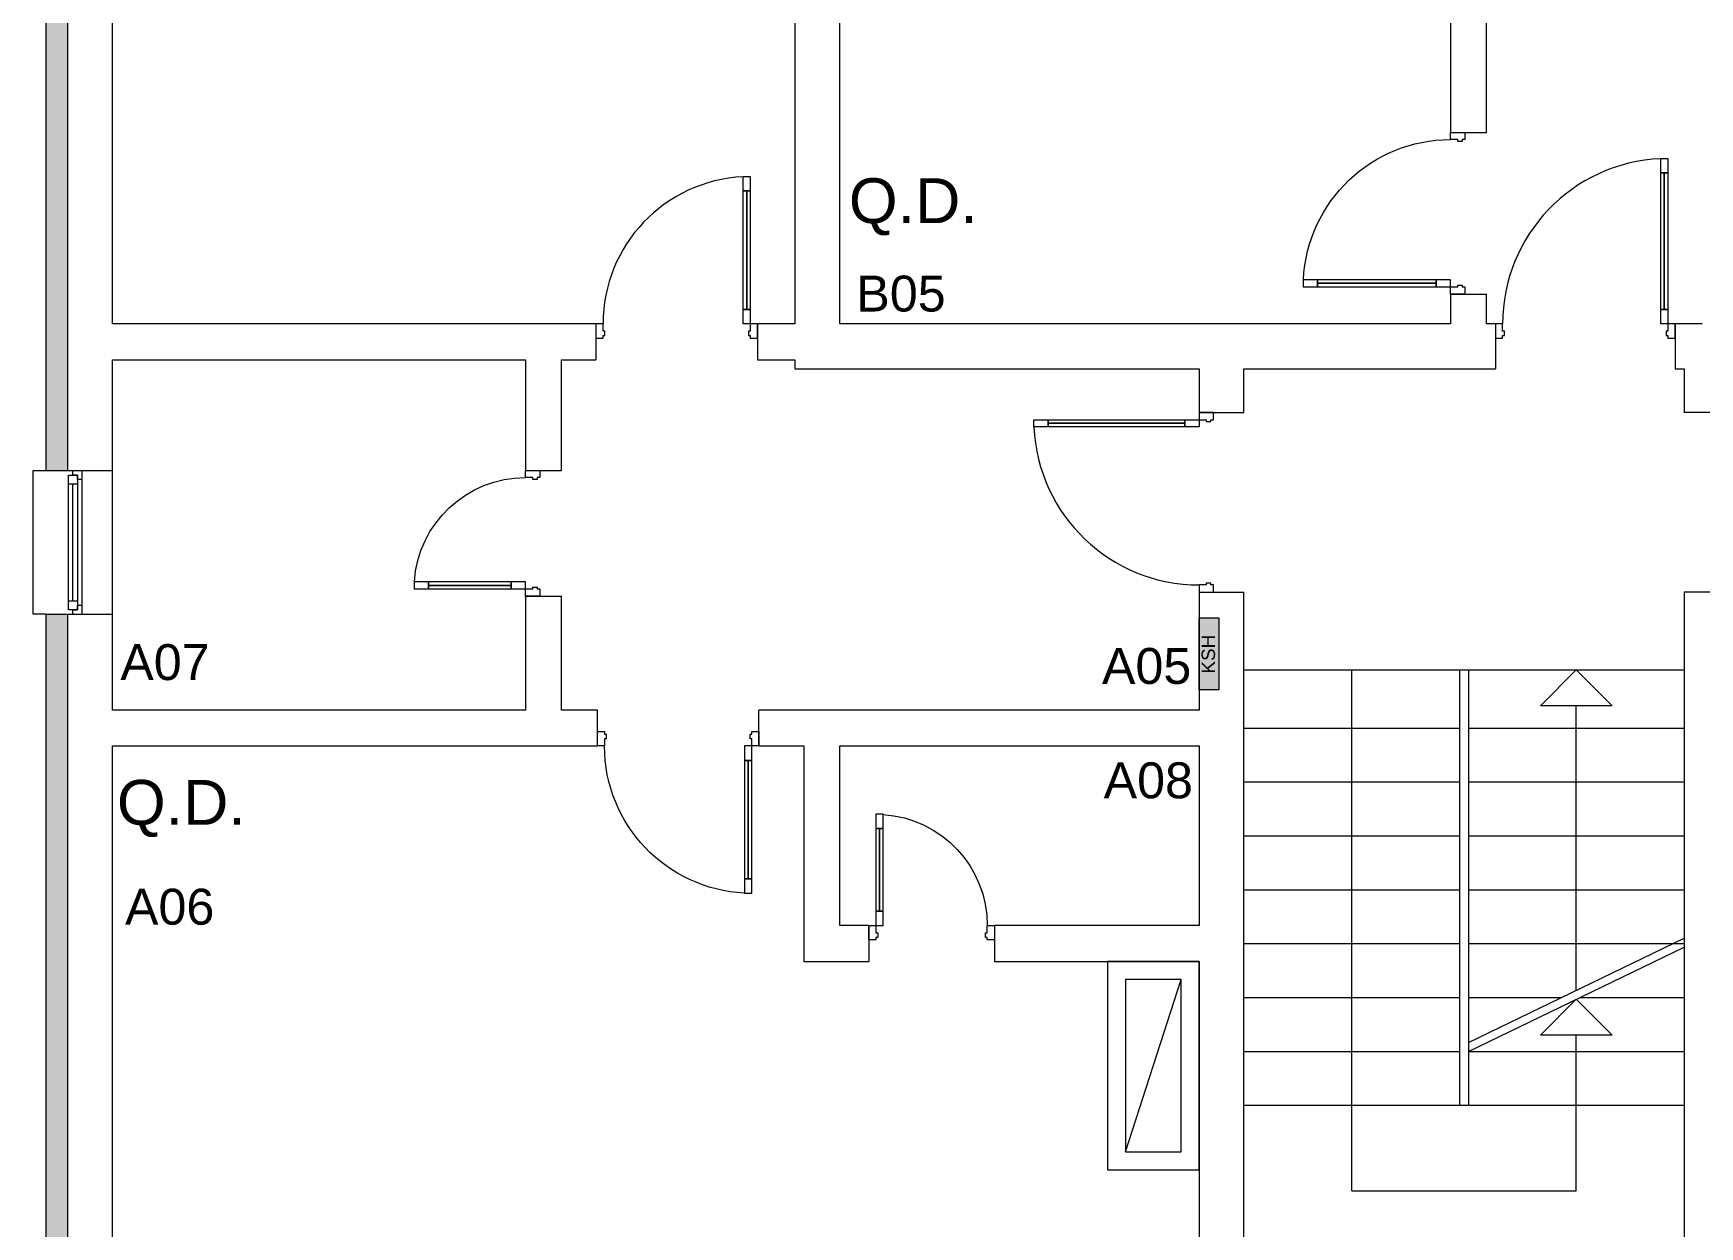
# Model space of a CAD drawing. Header units: millimetres. Extents: x 2773669 to 2919208, y -67651 to -3984.
# Drawn here: x 2803878 to 2813155, y -53785 to -47141 of the extents above; entities that cross this region are included whole.
import ezdxf

# ---------------------------------------------------------------- set-up
doc = ezdxf.new("R2010")
doc.units = ezdxf.units.MM
doc.header["$MEASUREMENT"] = 0
doc.layers.add('0_muret e jashtme', color=7, linetype='Continuous')
doc.layers.add('Shell - Roof', color=7, linetype='Continuous')
for name, color, linetype, lineweight, true_color in [('0_muret e jashtme_Pen_No__82', 7, 'Continuous', 0, 0xaaaaaa), ('ARCHICAD Doors_Pen_No__82', 7, 'Continuous', 0, 0xaaaaaa), ('ARCHICAD Windows_Pen_No__82', 7, 'Continuous', 0, 0xaaaaaa), ('Shell - Roof_Pen_No__82', 7, 'Continuous', 0, 0xaaaaaa), ('Structural - Bearing_Pen_No__82', 7, 'Continuous', 0, 0xaaaaaa), ('Text blocks_Pen_No__82', 7, 'Continuous', 0, 0xaaaaaa)]:
    doc.layers.add(name, color=color, linetype=linetype, lineweight=lineweight, true_color=true_color)
doc.layers.add('Structural - Bearing_Pen_No__19', color=255, linetype='Continuous', lineweight=0)
doc.styles.add('GENERATED_STYLE_1', font='arial.ttf')
pattern_1 = [(90, (2247653.822, -76424.967), (-34.6410162, 0), [20, -40]), (90, (2247636.502, -76394.967), (-34.6410162, 0), [20, -40]), (150, (2247653.822, -76404.967), (17.320508, 30), [20, -40]), (150, (2247619.18, -76404.967), (17.320508, 30), [20, -40]), (210, (2247653.822, -76424.967), (-17.320508, 30), [20, -40]), (210, (2247619.18, -76424.967), (-17.320508, 30), [20, -40])]

# ---------------------------------------------------------------- blocks, each defined once
blk = doc.blocks.new('Window 22')
at = {"layer": 'ARCHICAD Windows_Pen_No__82', "color": 253, "linetype": 'Continuous', "lineweight": 0, "true_color": 0xaaaaaa}
for p, q in [((-400, 150), (-400, 220)), ((-400, 220), (400, 220)), ((400, 220), (400, 150)), ((-400, 150), (-400, 30)), ((400, 150), (400, 30)), ((-400, 30), (-400, 0)), ((-400, 0), (-375, 0)), ((-400, 0), (-400, -50)), ((-400, 0), (-400, -50)), ((-375, 25), (-325, 25)), ((-375, -25), (-375, 25)), ((-375, 0), (-375, -25)), ((-325, 25), (325, 25)), ((-325, 25), (-325, -25)), ((-325, 25), (325, 25)), ((-325, 0), (325, 0)), ((325, -25), (325, 25)), ((325, 25), (375, 25)), ((375, 25), (375, -25)), ((375, -25), (375, 0)), ((375, 0), (400, 0)), ((400, 30), (400, 0)), ((400, 0), (400, -50)), ((400, 0), (400, -50)), ((-350, -50), (-400, -50)), ((-400, -50), (-400, -220)), ((-375, -25), (-350, -25)), ((-325, -25), (-375, -25)), ((-350, -25), (-350, -50)), ((350, -50), (-350, -50)), ((325, -25), (-325, -25)), ((375, -25), (325, -25)), ((350, -50), (350, -25)), ((350, -25), (375, -25)), ((400, -50), (350, -50)), ((400, -50), (400, -220)), ((-400, -220), (400, -220))]:
    blk.add_line(p, q, dxfattribs=at)
blk = doc.blocks.new('Wall_1', base_point=(2804318.2, -45158.5))
at = {"layer": '0_muret e jashtme_Pen_No__82', "linetype": 'Continuous', "lineweight": 0, "true_color": 0xaaaaaa}
h = blk.add_hatch(dxfattribs=at)
h.set_pattern_fill('STYROFOAM_SM_INSULATION', color=253, style=0, pattern_type=2)
h.set_pattern_definition(pattern_1)
h.paths.add_polyline_path([(2803948.2, -45158.5), (2803948.2, -49575.3), (2804068.2, -49575.3), (2804068.2, -45158.5)])
h = blk.add_hatch(dxfattribs=at)
h.set_pattern_fill('STYROFOAM_SM_INSULATION', color=253, style=0, pattern_type=2)
h.set_pattern_definition(pattern_1)
h.paths.add_polyline_path([(2803948.2, -55578.5), (2804068.2, -55458.5), (2804068.2, -50375.3), (2803948.2, -50375.3)])
at = {"layer": '0_muret e jashtme_Pen_No__82', "color": 253, "linetype": 'Continuous', "lineweight": 0, "true_color": 0xaaaaaa}
for p, q in [((2804068.2, -45158.5), (2804068.2, -49575.3)), ((2803948.2, -49575.3), (2804068.2, -49575.3)), ((2804068.2, -49575.3), (2804098.2, -49575.3)), ((2804098.2, -49575.3), (2804148.2, -49575.3)), ((2804148.2, -49575.3), (2804318.2, -49575.3)), ((2803948.2, -50375.3), (2804068.2, -50375.3)), ((2804068.2, -50375.3), (2804068.2, -55458.5)), ((2804068.2, -50375.3), (2804098.2, -50375.3)), ((2804098.2, -50375.3), (2804148.2, -50375.3)), ((2804148.2, -50375.3), (2804318.2, -50375.3))]:
    blk.add_line(p, q, dxfattribs=at)
at = {"layer": '0_muret e jashtme_Pen_No__82', "color": 253, "linetype": 'Continuous', "lineweight": 0, "true_color": 0xaaaaaa, "flags": 128}
for points in [[(2803948.2, -45158.5), (2803948.2, -49575.3)], [(2804318.2, -45158.5), (2803948.2, -45158.5)], [(2804318.2, -48758.5), (2804318.2, -45158.5)], [(2804318.2, -49575.3), (2804318.2, -48958.5)], [(2803948.2, -50375.3), (2803948.2, -55578.5)], [(2804318.2, -50908.5), (2804318.2, -50375.3)], [(2804318.2, -55208.5), (2804318.2, -51108.5)]]:
    blk.add_lwpolyline(points, dxfattribs=at)
at = {"layer": 'ARCHICAD Windows_Pen_No__82', "color": 253, "linetype": 'Continuous', "lineweight": 0, "true_color": 0xaaaaaa, "zscale": 1000, "rotation": 90}
blk.add_blockref('Window 22', (2804098.2, -49975.3), dxfattribs=at)
blk = doc.blocks.new('Storefront 22_2')
at = {"layer": 'ARCHICAD Doors_Pen_No__82', "color": 253, "linetype": 'Continuous', "lineweight": 0, "true_color": 0xaaaaaa}
for p, q in [((420, 840), (420, 920)), ((420, 920), (460, 920)), ((420, 840), (440, 840)), ((420, 80), (420, 840)), ((460, 840), (420, 840)), ((440, 840), (460, 840)), ((440, 80), (440, 840)), ((440, 840), (440, 80)), ((440, 840), (440, 80)), ((460, 920), (460, 840)), ((460, 840), (460, 80)), ((-500, 0), (-500, -80)), ((-460, 0), (-500, 0)), ((-500, 0), (-500, -80)), ((-500, 0), (-500, -80)), ((-460, -40), (-460, 0)), ((440, 80), (420, 80)), ((420, 0), (420, 80)), ((420, 80), (460, 80)), ((460, 0), (420, 0)), ((460, 80), (440, 80)), ((460, 80), (460, 0)), ((460, 0), (460, -40)), ((500, 0), (460, 0)), ((500, -80), (500, 0)), ((500, 0), (500, -80)), ((500, 0), (500, -80)), ((-500, -80), (-460, -80)), ((-500, -80), (-500, -250)), ((-450, -40), (-460, -40)), ((-460, -80), (-460, -65.4)), ((-460, -65.4), (-450, -65.4)), ((-450, -65.4), (-450, -40)), ((460, -40), (450, -40)), ((450, -40), (450, -65.4)), ((450, -65.4), (460, -65.4)), ((460, -65.4), (460, -80)), ((460, -80), (500, -80)), ((500, -80), (500, -250))]:
    blk.add_line(p, q, dxfattribs=at)
blk.add_arc((460, 0), 920, 92.49191, 180, dxfattribs=at)
blk = doc.blocks.new('Wall_15', base_point=(2815268.2, -48758.5))
at = {"layer": '0_muret e jashtme_Pen_No__82', "color": 253, "linetype": 'Continuous', "lineweight": 0, "true_color": 0xaaaaaa}
for p, q in [((2812018.1, -48758.5), (2812018.1, -48838.5)), ((2813018.1, -48758.5), (2813018.1, -48838.5)), ((2812018.1, -48838.5), (2812018.1, -49008.5)), ((2813018.1, -48838.5), (2813018.1, -49008.5))]:
    blk.add_line(p, q, dxfattribs=at)
at = {"layer": '0_muret e jashtme_Pen_No__82', "color": 253, "linetype": 'Continuous', "lineweight": 0, "true_color": 0xaaaaaa, "flags": 128}
for points in [[(2811768.2, -48758.5), (2808368.2, -48758.5)], [(2812018.1, -48758.5), (2811968.2, -48758.5)], [(2813168.2, -48758.5), (2813018.1, -48758.5)], [(2815268.2, -48758.5), (2813368.2, -48758.5)], [(2808118.2, -49008.5), (2810368.2, -49008.5)], [(2810618.2, -49008.5), (2812018.1, -49008.5)], [(2813018.1, -49008.5), (2813068.2, -49008.5)], [(2813318.2, -49008.5), (2815518.2, -49008.5)]]:
    blk.add_lwpolyline(points, dxfattribs=at)
at = {"layer": 'ARCHICAD Doors_Pen_No__82', "color": 253, "linetype": 'Continuous', "lineweight": 0, "true_color": 0xaaaaaa, "zscale": 1000}
blk.add_blockref('Storefront 22_2', (2812518.1, -48758.5), dxfattribs=at)
blk = doc.blocks.new('Wall_16', base_point=(2813068.2, -54308.5))
at = {"layer": '0_muret e jashtme_Pen_No__82', "color": 253, "linetype": 'Continuous', "lineweight": 0, "true_color": 0xaaaaaa}
for p, q in [((2813238.2, -49252.1), (2813068.2, -49252.1)), ((2813318.2, -49252.1), (2813238.2, -49252.1)), ((2813238.2, -50252.1), (2813068.2, -50252.1)), ((2813318.2, -50252.1), (2813238.2, -50252.1))]:
    blk.add_line(p, q, dxfattribs=at)
at = {"layer": '0_muret e jashtme_Pen_No__82', "color": 253, "linetype": 'Continuous', "lineweight": 0, "true_color": 0xaaaaaa, "flags": 128}
for points in [[(2813068.2, -49008.5), (2813068.2, -49252.1)], [(2813318.2, -49252.1), (2813318.2, -49008.5)], [(2813068.2, -50252.1), (2813068.2, -54308.5)], [(2813318.2, -50908.5), (2813318.2, -50252.1)], [(2813318.2, -54308.5), (2813318.2, -51108.5)]]:
    blk.add_lwpolyline(points, dxfattribs=at)
at = {"layer": 'ARCHICAD Doors_Pen_No__82', "color": 253, "linetype": 'Continuous', "lineweight": 0, "true_color": 0xaaaaaa, "xscale": -1, "zscale": 1000, "rotation": 270}
blk.add_blockref('Storefront 22_2', (2813318.2, -49752.1), dxfattribs=at)
blk = doc.blocks.new('Wall_17', base_point=(2810618.2, -54308.5))
at = {"layer": '0_muret e jashtme_Pen_No__82', "color": 253, "linetype": 'Continuous', "lineweight": 0, "true_color": 0xaaaaaa}
for p, q in [((2810368.2, -49252.1), (2810448.2, -49252.1)), ((2810448.2, -49252.1), (2810618.2, -49252.1)), ((2810368.2, -50252.1), (2810448.2, -50252.1)), ((2810448.2, -50252.1), (2810618.2, -50252.1))]:
    blk.add_line(p, q, dxfattribs=at)
at = {"layer": '0_muret e jashtme_Pen_No__82', "color": 253, "linetype": 'Continuous', "lineweight": 0, "true_color": 0xaaaaaa, "flags": 128}
for points in [[(2810368.2, -49008.5), (2810368.2, -49252.1)], [(2810618.2, -49252.1), (2810618.2, -49008.5)], [(2810368.2, -50252.1), (2810368.2, -50908.5)], [(2810618.2, -54308.5), (2810618.2, -50252.1)], [(2810368.2, -51108.5), (2810368.2, -52108.5)], [(2810368.2, -52308.5), (2810368.2, -54308.5)]]:
    blk.add_lwpolyline(points, dxfattribs=at)
at = {"layer": 'ARCHICAD Doors_Pen_No__82', "color": 253, "linetype": 'Continuous', "lineweight": 0, "true_color": 0xaaaaaa, "zscale": 1000, "rotation": 90}
blk.add_blockref('Storefront 22_2', (2810368.2, -49752.1), dxfattribs=at)
blk = doc.blocks.new('Wall_35', base_point=(2808368.2, -45158.5))
at = {"layer": '0_muret e jashtme_Pen_No__82', "color": 253, "linetype": 'Continuous', "lineweight": 0, "true_color": 0xaaaaaa, "flags": 128}
for points in [[(2808118.2, -45158.5), (2808118.2, -48758.5)], [(2808368.2, -48758.5), (2808368.2, -45158.5)], [(2808118.2, -48958.5), (2808118.2, -49008.5)]]:
    blk.add_lwpolyline(points, dxfattribs=at)
blk = doc.blocks.new('Storefront 22_3')
at = {"layer": 'ARCHICAD Doors_Pen_No__82', "color": 253, "linetype": 'Continuous', "lineweight": 0, "true_color": 0xaaaaaa}
for p, q in [((370, 740), (370, 820)), ((370, 820), (410, 820)), ((410, 820), (410, 740)), ((370, 740), (390, 740)), ((370, 80), (370, 740)), ((410, 740), (370, 740)), ((390, 740), (410, 740)), ((390, 80), (390, 740)), ((390, 740), (390, 80)), ((390, 740), (390, 80)), ((410, 740), (410, 80)), ((-450, 0), (-450, -80)), ((-410, 0), (-450, 0)), ((-450, 0), (-450, -80)), ((-450, 0), (-450, -80)), ((-410, -40), (-410, 0)), ((390, 80), (370, 80)), ((370, 0), (370, 80)), ((370, 80), (410, 80)), ((410, 0), (370, 0)), ((410, 80), (390, 80)), ((410, 80), (410, 0)), ((410, 0), (410, -40)), ((450, 0), (410, 0)), ((450, -80), (450, 0)), ((450, 0), (450, -80)), ((450, 0), (450, -80)), ((-450, -80), (-410, -80)), ((-450, -80), (-450, -200)), ((-400, -40), (-410, -40)), ((-410, -80), (-410, -65.4)), ((-410, -65.4), (-400, -65.4)), ((-400, -65.4), (-400, -40)), ((410, -40), (400, -40)), ((400, -40), (400, -65.4)), ((400, -65.4), (410, -65.4)), ((410, -65.4), (410, -80)), ((410, -80), (450, -80)), ((450, -80), (450, -200))]:
    blk.add_line(p, q, dxfattribs=at)
blk.add_arc((410, 0), 820, 92.79603, 180, dxfattribs=at)
blk = doc.blocks.new('Wall_39', base_point=(2811968.2, -46358.5))
at = {"layer": '0_muret e jashtme_Pen_No__82', "color": 253, "linetype": 'Continuous', "lineweight": 0, "true_color": 0xaaaaaa}
for p, q in [((2811768.2, -47692.5), (2811848.2, -47692.5)), ((2811848.2, -47692.5), (2811968.2, -47692.5)), ((2811768.2, -48592.5), (2811848.2, -48592.5)), ((2811848.2, -48592.5), (2811968.2, -48592.5))]:
    blk.add_line(p, q, dxfattribs=at)
at = {"layer": '0_muret e jashtme_Pen_No__82', "color": 253, "linetype": 'Continuous', "lineweight": 0, "true_color": 0xaaaaaa, "flags": 128}
for points in [[(2811768.2, -46158.5), (2811768.2, -47692.5)], [(2811968.2, -47692.5), (2811968.2, -46358.5)], [(2811768.2, -48592.5), (2811768.2, -48758.5)], [(2811968.2, -48758.5), (2811968.2, -48592.5)]]:
    blk.add_lwpolyline(points, dxfattribs=at)
at = {"layer": 'ARCHICAD Doors_Pen_No__82', "color": 253, "linetype": 'Continuous', "lineweight": 0, "true_color": 0xaaaaaa, "xscale": -1, "zscale": 1000, "rotation": 90}
blk.add_blockref('Storefront 22_3', (2811768.2, -48142.5), dxfattribs=at)
blk = doc.blocks.new('Wall_41', base_point=(2804318.2, -48758.5))
at = {"layer": '0_muret e jashtme_Pen_No__82', "color": 253, "linetype": 'Continuous', "lineweight": 0, "true_color": 0xaaaaaa}
for p, q in [((2807009.8, -48758.5), (2807009.8, -48838.5)), ((2807909.8, -48758.5), (2807909.8, -48838.5)), ((2807009.8, -48838.5), (2807009.8, -48958.5)), ((2807909.8, -48838.5), (2807909.8, -48958.5))]:
    blk.add_line(p, q, dxfattribs=at)
at = {"layer": '0_muret e jashtme_Pen_No__82', "color": 253, "linetype": 'Continuous', "lineweight": 0, "true_color": 0xaaaaaa, "flags": 128}
for points in [[(2807009.8, -48758.5), (2804318.2, -48758.5)], [(2808118.2, -48758.5), (2807909.8, -48758.5)], [(2804318.2, -48958.5), (2806618.2, -48958.5)], [(2806818.2, -48958.5), (2807009.8, -48958.5)], [(2807909.8, -48958.5), (2808118.2, -48958.5)]]:
    blk.add_lwpolyline(points, dxfattribs=at)
at = {"layer": 'ARCHICAD Doors_Pen_No__82', "color": 253, "linetype": 'Continuous', "lineweight": 0, "true_color": 0xaaaaaa, "zscale": 1000}
blk.add_blockref('Storefront 22_3', (2807459.8, -48758.5), dxfattribs=at)
blk = doc.blocks.new('Wall_43', base_point=(2804318.2, -51108.5))
at = {"layer": '0_muret e jashtme_Pen_No__82', "color": 253, "linetype": 'Continuous', "lineweight": 0, "true_color": 0xaaaaaa}
for p, q in [((2807018.2, -51028.5), (2807018.2, -50908.5)), ((2807918.2, -51028.5), (2807918.2, -50908.5)), ((2807018.2, -51108.5), (2807018.2, -51028.5)), ((2807918.2, -51108.5), (2807918.2, -51028.5))]:
    blk.add_line(p, q, dxfattribs=at)
at = {"layer": '0_muret e jashtme_Pen_No__82', "color": 253, "linetype": 'Continuous', "lineweight": 0, "true_color": 0xaaaaaa, "flags": 128}
for points in [[(2806618.2, -50908.5), (2804318.2, -50908.5)], [(2807018.2, -50908.5), (2806818.2, -50908.5)], [(2810368.2, -50908.5), (2807918.2, -50908.5)], [(2804318.2, -51108.5), (2807018.2, -51108.5)], [(2807918.2, -51108.5), (2808168.2, -51108.5)], [(2808368.2, -51108.5), (2810368.2, -51108.5)]]:
    blk.add_lwpolyline(points, dxfattribs=at)
at = {"layer": 'ARCHICAD Doors_Pen_No__82', "color": 253, "linetype": 'Continuous', "lineweight": 0, "true_color": 0xaaaaaa, "xscale": -1, "zscale": 1000, "rotation": 180}
blk.add_blockref('Storefront 22_3', (2807468.2, -51108.5), dxfattribs=at)
blk = doc.blocks.new('Storefront 22_4')
at = {"layer": 'ARCHICAD Doors_Pen_No__82', "color": 253, "linetype": 'Continuous', "lineweight": 0, "true_color": 0xaaaaaa}
for p, q in [((270, 540), (270, 620)), ((270, 620), (310, 620)), ((310, 620), (310, 540)), ((270, 540), (290, 540)), ((270, 80), (270, 540)), ((310, 540), (270, 540)), ((290, 540), (310, 540)), ((290, 80), (290, 540)), ((290, 540), (290, 80)), ((290, 540), (290, 80)), ((310, 540), (310, 80)), ((-350, 0), (-350, -80)), ((-310, 0), (-350, 0)), ((-350, 0), (-350, -80)), ((-350, 0), (-350, -80)), ((-310, -40), (-310, 0)), ((290, 80), (270, 80)), ((270, 0), (270, 80)), ((270, 80), (310, 80)), ((310, 0), (270, 0)), ((310, 80), (290, 80)), ((310, 80), (310, 0)), ((310, 0), (310, -40)), ((350, 0), (310, 0)), ((350, -80), (350, 0)), ((350, 0), (350, -80)), ((350, 0), (350, -80)), ((-350, -80), (-310, -80)), ((-350, -80), (-350, -200)), ((-300, -40), (-310, -40)), ((-310, -80), (-310, -65.4)), ((-310, -65.4), (-300, -65.4)), ((-300, -65.4), (-300, -40)), ((310, -40), (300, -40)), ((300, -40), (300, -65.4)), ((300, -65.4), (310, -65.4)), ((310, -65.4), (310, -80)), ((310, -80), (350, -80)), ((350, -80), (350, -200))]:
    blk.add_line(p, q, dxfattribs=at)
blk.add_arc((310, 0), 620, 93.69907, 180, dxfattribs=at)
blk = doc.blocks.new('Wall_45', base_point=(2806618.2, -51108.5))
at = {"layer": '0_muret e jashtme_Pen_No__82', "color": 253, "linetype": 'Continuous', "lineweight": 0, "true_color": 0xaaaaaa}
for p, q in [((2806618.2, -49574.3), (2806698.2, -49574.3)), ((2806698.2, -49574.3), (2806818.2, -49574.3)), ((2806618.2, -50274.3), (2806698.2, -50274.3)), ((2806698.2, -50274.3), (2806818.2, -50274.3))]:
    blk.add_line(p, q, dxfattribs=at)
at = {"layer": '0_muret e jashtme_Pen_No__82', "color": 253, "linetype": 'Continuous', "lineweight": 0, "true_color": 0xaaaaaa, "flags": 128}
for points in [[(2806618.2, -48958.5), (2806618.2, -49574.3)], [(2806818.2, -49574.3), (2806818.2, -48958.5)], [(2806618.2, -50274.3), (2806618.2, -50908.5)], [(2806818.2, -50908.5), (2806818.2, -50274.3)]]:
    blk.add_lwpolyline(points, dxfattribs=at)
at = {"layer": 'ARCHICAD Doors_Pen_No__82', "color": 253, "linetype": 'Continuous', "lineweight": 0, "true_color": 0xaaaaaa, "xscale": -1, "zscale": 1000, "rotation": 90}
blk.add_blockref('Storefront 22_4', (2806618.2, -49924.3), dxfattribs=at)
blk = doc.blocks.new('Wall_48', base_point=(2808368.2, -51108.5))
at = {"layer": '0_muret e jashtme_Pen_No__82', "color": 253, "linetype": 'Continuous', "lineweight": 0, "true_color": 0xaaaaaa, "flags": 128}
for points in [[(2808168.2, -51108.5), (2808168.2, -52308.5)], [(2808368.2, -52108.5), (2808368.2, -51108.5)]]:
    blk.add_lwpolyline(points, dxfattribs=at)
blk = doc.blocks.new('Wall_49', base_point=(2808368.2, -52108.5))
at = {"layer": '0_muret e jashtme_Pen_No__82', "color": 253, "linetype": 'Continuous', "lineweight": 0, "true_color": 0xaaaaaa}
for p, q in [((2808529.1, -52108.5), (2808529.1, -52188.5)), ((2809229.1, -52108.5), (2809229.1, -52188.5)), ((2808529.1, -52188.5), (2808529.1, -52308.5)), ((2809229.1, -52188.5), (2809229.1, -52308.5))]:
    blk.add_line(p, q, dxfattribs=at)
at = {"layer": '0_muret e jashtme_Pen_No__82', "color": 253, "linetype": 'Continuous', "lineweight": 0, "true_color": 0xaaaaaa, "flags": 128}
for points in [[(2808529.1, -52108.5), (2808368.2, -52108.5)], [(2810368.2, -52108.5), (2809229.1, -52108.5)], [(2808168.2, -52308.5), (2808529.1, -52308.5)], [(2809229.1, -52308.5), (2810368.2, -52308.5)]]:
    blk.add_lwpolyline(points, dxfattribs=at)
at = {"layer": 'ARCHICAD Doors_Pen_No__82', "color": 253, "linetype": 'Continuous', "lineweight": 0, "true_color": 0xaaaaaa, "xscale": -1, "zscale": 1000}
blk.add_blockref('Storefront 22_4', (2808879.1, -52108.5), dxfattribs=at)
blk = doc.blocks.new('Line_3', base_point=(2812468.2, -53584.6))
at = {"layer": 'Shell - Roof_Pen_No__82', "color": 253, "linetype": 'Continuous', "lineweight": 0, "true_color": 0xaaaaaa}
for p, q in [((2812468.2, -52518.5), (2812268.2, -52718.5)), ((2812468.2, -52518.5), (2812668.2, -52718.5)), ((2812668.2, -52718.5), (2812268.2, -52718.5)), ((2812468.2, -53584.6), (2812468.2, -52718.5))]:
    blk.add_line(p, q, dxfattribs=at)
blk = doc.blocks.new('Line_4', base_point=(2812468.2, -52468.5))
at = {"layer": 'Shell - Roof_Pen_No__82', "color": 253, "linetype": 'Continuous', "lineweight": 0, "true_color": 0xaaaaaa}
for p, q in [((2812468.2, -50685.2), (2812268.2, -50885.2)), ((2812468.2, -50685.2), (2812668.2, -50885.2)), ((2812668.2, -50885.2), (2812268.2, -50885.2)), ((2812468.2, -52468.5), (2812468.2, -50885.2))]:
    blk.add_line(p, q, dxfattribs=at)

msp = doc.modelspace()

# ---------------------------------------------------------------- hatches: boundary and pattern name
at = {"layer": 'Structural - Bearing_Pen_No__19', "linetype": 'Continuous', "lineweight": 0}
msp.add_hatch(color=255, dxfattribs=at).paths.add_polyline_path([(2810478.17292, -50795.71272), (2810368.17292, -50795.71272), (2810368.17292, -50395.71272), (2810478.17292, -50395.71272)])

# ---------------------------------------------------------------- linework, layer by layer
at = {"layer": 'Shell - Roof_Pen_No__82', "color": 253, "linetype": 'Continuous', "lineweight": 0, "true_color": 0xaaaaaa}
for p, q in [((2810368.17292, -50395.71272), (2810478.17292, -50395.71272)), ((2810368.17292, -50795.71272), (2810368.17292, -50395.71272)), ((2810478.17292, -50395.71272), (2810478.17292, -50795.71272)), ((2810618.17292, -50685.20631), (2811868.17292, -50685.20631)), ((2811218.17292, -53584.6135), (2811218.17292, -50685.20631)), ((2811818.17292, -50685.20631), (2811818.17292, -53108.54946)), ((2811868.17292, -50685.20631), (2813068.17292, -50685.20631)), ((2811868.17292, -50685.20631), (2811868.17292, -51608.54946)), ((2810478.17292, -50795.71272), (2810368.17292, -50795.71272)), ((2810618.17292, -51008.54946), (2811818.17292, -51008.54946)), ((2811868.17292, -51008.54946), (2813068.17292, -51008.54946)), ((2810618.17292, -51308.54946), (2811818.17292, -51308.54946)), ((2811868.17292, -51308.54946), (2813068.17292, -51308.54946)), ((2810618.17292, -51608.54946), (2811818.17292, -51608.54946)), ((2811868.17292, -51608.54946), (2811868.17292, -53108.54946)), ((2811868.17292, -51608.54946), (2813068.17292, -51608.54946)), ((2810618.17292, -51908.54946), (2811818.17292, -51908.54946)), ((2811868.17292, -51908.54946), (2813068.17292, -51908.54946)), ((2810618.17292, -52208.54946), (2811818.17292, -52208.54946)), ((2811868.17292, -52758.54946), (2813068.17292, -52178.54946)), ((2811868.17292, -52208.54946), (2813068.17292, -52208.54946)), ((2811868.17292, -52808.54946), (2813068.17292, -52228.54946)), ((2810368.17292, -52308.54946), (2809858.17292, -52308.54946)), ((2809858.17292, -52308.54946), (2809858.17292, -53468.54946)), ((2810368.17292, -53468.54946), (2810368.17292, -52308.54946)), ((2810618.17292, -52508.54946), (2811818.17292, -52508.54946)), ((2811868.17292, -52508.54946), (2812385.4143, -52508.54946)), ((2812488.86257, -52508.54946), (2813068.17292, -52508.54946)), ((2810618.17292, -52808.54946), (2811818.17292, -52808.54946)), ((2811868.17292, -52808.54946), (2813068.17292, -52808.54946)), ((2810618.17292, -53108.54946), (2813068.17292, -53108.54946)), ((2809858.17292, -53468.54946), (2810368.17292, -53468.54946)), ((2811218.17292, -53584.6135), (2812468.17292, -53584.6135))]:
    msp.add_line(p, q, dxfattribs=at)
at = {"layer": 'Structural - Bearing_Pen_No__82', "color": 253, "linetype": 'Continuous', "lineweight": 0, "true_color": 0xaaaaaa, "flags": 128}
for points in [[(2810478.17292, -50795.71272), (2810368.17292, -50795.71272), (2810368.17292, -50395.71272), (2810478.17292, -50395.71272)], [(2810368.17292, -52308.54946), (2809858.17292, -52308.54946), (2809858.17292, -53468.54946), (2810368.17292, -53468.54946)], [(2809958.17292, -53368.54946), (2810268.17292, -53368.54946), (2810268.17292, -52408.54946), (2809958.17292, -52408.54946)], [(2809958.17292, -53368.54946), (2810268.17292, -52408.54946), (2809958.17292, -52408.54946)]]:
    msp.add_lwpolyline(points, close=True, dxfattribs=at)

# ---------------------------------------------------------------- block references
at = {"layer": '0_muret e jashtme', "color": 7, "lineweight": 0}
for name, p in [('Wall_1', (2804318.17292, -45158.54946)), ('Wall_35', (2808368.17292, -45158.54946)), ('Wall_39', (2811968.17292, -46358.54946)), ('Wall_15', (2815268.17292, -48758.54946)), ('Wall_41', (2804318.17292, -48758.54946)), ('Wall_45', (2806618.17292, -51108.54946)), ('Wall_17', (2810618.17292, -54308.54946)), ('Wall_16', (2813068.17292, -54308.54946)), ('Wall_43', (2804318.17292, -51108.54946)), ('Wall_48', (2808368.17292, -51108.54946)), ('Wall_49', (2808368.17292, -52108.54946))]:
    msp.add_blockref(name, p, dxfattribs=at)
at = {"layer": 'Shell - Roof', "color": 253, "linetype": 'Continuous', "lineweight": 0, "true_color": 0xaaaaaa}
for name, p in [('Line_4', (2812468.17292, -52468.54946)), ('Line_3', (2812468.17292, -53584.6135))]:
    msp.add_blockref(name, p, dxfattribs=at)

# ---------------------------------------------------------------- texts
at = {"layer": 'Text blocks_Pen_No__82', "color": 253, "linetype": 'Continuous', "lineweight": 0, "true_color": 0xaaaaaa, "attachment_point": 1, "style": 'GENERATED_STYLE_1'}
for s, insert, char_height in [('\\A1;{\\pql;\\fArial|b0|i0|c0|p34;Q.D.}', (2808418.46386, -47947.7823), 250), ('\\A1;{\\pql;\\fArial|b0|i0|c0|p34;B0\\fArial|b0|i0|c0|p34;5}', (2808460.23057, -48489.97775), 200), ('\\A1;{\\pql;\\fArial|b0|i0|c0|p34;A0\\fArial|b0|i0|c0|p34;7}', (2804362.49968, -50541.63413), 200), ('\\A1;{\\pql;\\fArial|b0|i0|c0|p34;A0\\fArial|b0|i0|c0|p34;5}', (2809827.74416, -50562.98161), 200), ('\\A1;{\\pql;\\fArial|b0|i0|c0|p34;A0\\fArial|b0|i0|c0|p34;8}', (2809836.95778, -51199.74082), 200), ('\\A1;{\\pql;\\fArial|b0|i0|c0|p34;Q.D.}', (2804343.54617, -51297.50049), 250), ('\\A1;{\\pql;\\fArial|b0|i0|c0|p34;A0\\fArial|b0|i0|c0|p34;6}', (2804388.662, -51903.39342), 200)]:
    msp.add_mtext(s, dxfattribs=dict(at, insert=insert, char_height=char_height))
at = {"layer": 'Text blocks_Pen_No__82', "color": 253, "linetype": 'Continuous', "lineweight": 0, "true_color": 0xaaaaaa, "insert": (2810382.09061, -50705.17336), "char_height": 75, "attachment_point": 1, "rotation": 90, "style": 'GENERATED_STYLE_1'}
msp.add_mtext('\\A1;{\\pql;\\fArial|b0|i0|c0|p34;KSH}', dxfattribs=at)

doc.saveas('drawing.dxf')
